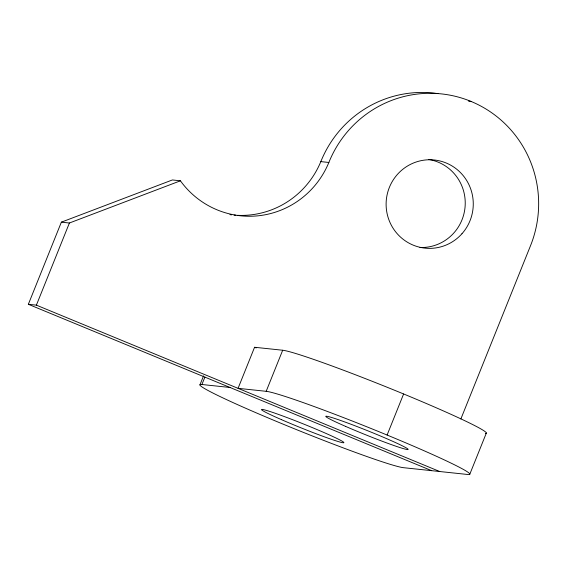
<?xml version="1.0" encoding="UTF-8"?>
<svg xmlns="http://www.w3.org/2000/svg" width="567" height="567" viewBox="0 0 567 567"><rect width="100%" height="100%" fill="white"/><g stroke="black" fill="none" stroke-linecap="round" stroke-linejoin="round"><path stroke-width="0.85" d="M431.7 470.674L28.35 304.295L61.364 222.158L172.382 179.959L180.412 180.809A87.318 85.858 -84 0 0 259.743 215.623A87.318 85.858 -84 0 0 328.86 162.467A110.792 108.935 -84 0 1 470.964 101.401A110.792 108.935 -84 0 1 530.535 245.66L460.865 418.963M28.35 304.295L36.387 305.145L69.401 223.008L180.412 180.809M199.924 384.894L203.56 375.857M485.458 433.486A110.792 5.606 21.9 0 0 400.302 392.605A110.792 5.606 21.9 0 0 282.685 350.243L254.569 347.266L238.062 388.331L266.178 391.315A110.792 5.606 21.9 0 1 387.105 435.038A110.792 5.606 21.9 0 1 467.853 474.501L403.584 467.697A110.792 5.606 21.9 0 1 282.657 423.974A110.792 5.606 21.9 0 1 201.909 384.504L204.878 377.112M266.178 391.315L282.685 350.243M387.105 435.038L403.612 393.966M469.837 474.118L486.344 433.053M468.555 101.146L470.964 101.401M237.46 215.325A87.318 85.858 -84 0 0 320.823 161.616L328.86 162.467M61.364 222.158L69.401 223.008M201.909 384.504L230.025 387.481M254.569 347.266L256.192 347.94M36.387 305.145L439.737 471.524M320.823 161.616A110.792 108.935 -84 0 1 437.915 93.626M235.787 215.226A87.318 85.858 -84 0 1 234.114 215.106M231.612 214.85A87.318 85.858 -84 0 1 229.94 214.638M428.425 159.419A44.318 43.574 -84 0 1 465.032 207.38A44.318 43.574 -84 0 1 419.941 247.495M281.395 419.615A44.318 2.24 21.9 0 0 343.864 442.636A44.318 2.24 21.9 0 0 282.968 416.058A44.318 2.24 21.9 0 0 281.395 419.615M345.672 426.419A44.318 2.24 21.9 0 0 408.134 449.44A44.318 2.24 21.9 0 0 347.245 422.862A44.318 2.24 21.9 0 0 345.672 426.419M461.949 233.746A44.318 43.574 -84 0 0 438.95 160.737A44.318 43.574 -84 0 0 388.182 217.714A44.318 43.574 -84 0 0 461.949 233.746"/></g></svg>
